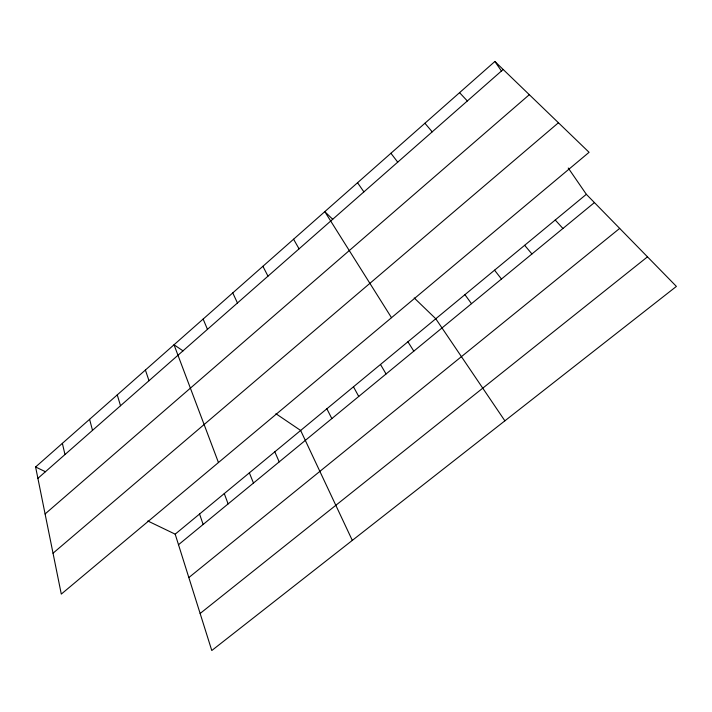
<?xml version="1.0" encoding="UTF-8"?>
<svg xmlns="http://www.w3.org/2000/svg" width="712" height="712" viewBox="0 0 712 712"><rect width="100%" height="100%" fill="white"/><g stroke="black" fill="none" stroke-linecap="round" stroke-linejoin="round"><path stroke-width="1.07" d="M35.6 466.983L494.884 61.481L589.082 152.315L61.294 594.093L35.6 466.983L45.506 471.744M37.896 478.348L503.179 69.482M45.096 513.957L529.319 94.687M53.026 553.215L558.439 122.758M147.811 520.988L175.188 534.16L586.341 194.314L568.247 168.023M178.507 544.716L594.422 202.573M188.84 577.566L619.671 228.401M200.134 613.477L647.484 256.845M183.046 350.874L174.022 344.768L218.451 462.542M275.918 413.725L300.642 430.457L352.307 540.39M332.744 219.323L324.797 211.651L391.502 317.703M414.206 297.945L435.78 318.762L504.879 420.828M586.341 194.314L676.4 286.411L211.784 650.519L175.188 534.16M459.569 92.667L467.357 100.971M555.244 220.017L562.925 228.481M424.922 123.256L432.211 131.853M524.646 245.311L531.944 253.962M494.546 270.186L501.471 279.024M390.924 153.276L397.732 162.149M464.927 294.67L471.495 303.686M357.549 182.735L363.903 191.875M494.884 61.481L501.613 71.253M407.923 341.787L413.814 351.141M380.493 364.464L386.064 373.969M293.575 239.214L299.067 248.853M353.472 386.794L358.741 396.45M262.906 266.297L267.988 276.158M326.861 408.786L331.828 418.585M232.762 292.908L237.461 302.992M274.814 451.808L279.202 461.883M203.143 319.065L207.459 329.353M249.36 472.848L253.472 483.048M224.28 493.585L228.116 503.9M199.556 514.019L203.134 524.459M145.399 370.035L149.004 380.715M117.258 394.884L120.524 405.751M89.587 419.315L92.516 430.36M62.371 443.345L64.979 454.559"/></g></svg>
